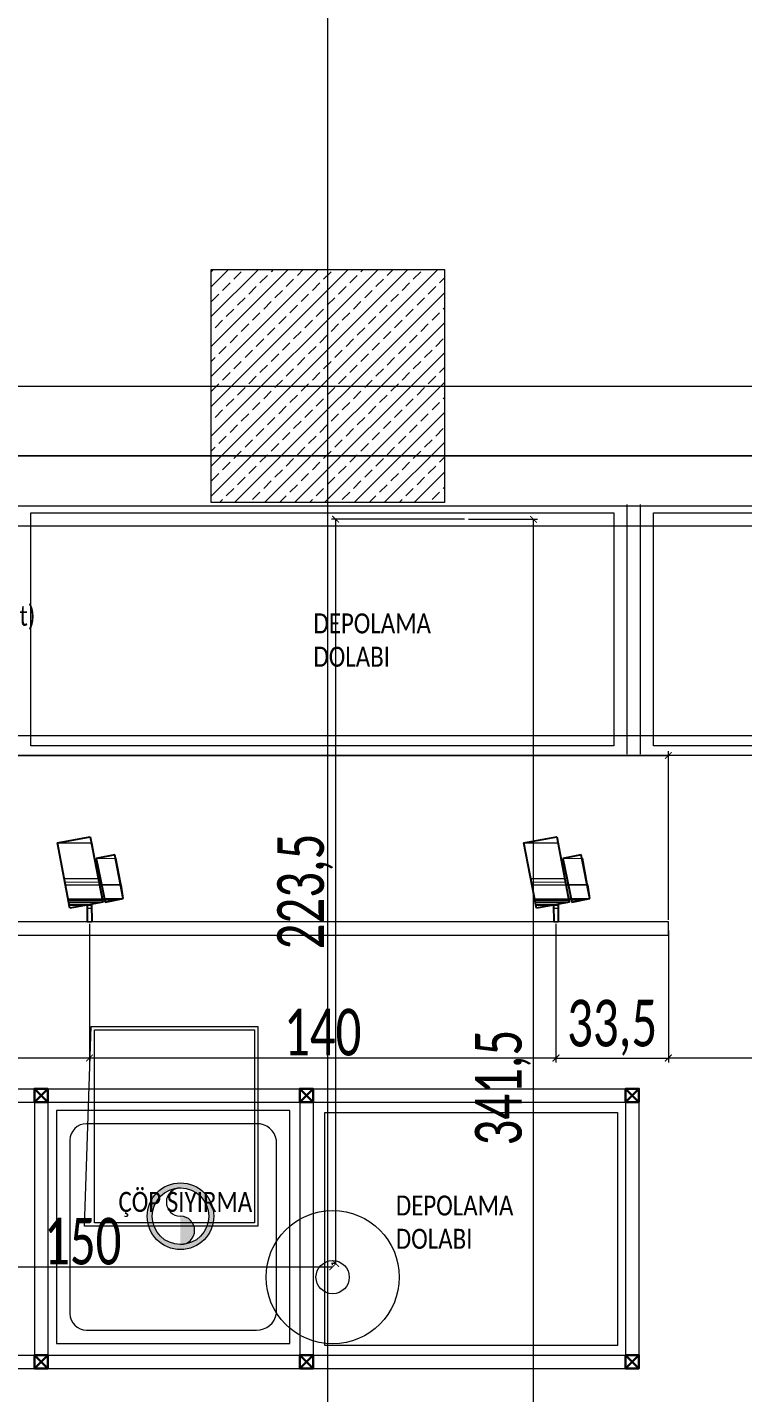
# Model space of a CAD drawing. Header units: millimetres. Extents: x -24 to 530668, y -246875 to -2983.
# Drawn here: x 265832.6 to 266047.3, y -114125 to -113714.9 of the extents above; entities that cross this region are included whole.
import ezdxf
from ezdxf.enums import TextEntityAlignment as Align

# ---------------------------------------------------------------- set-up
doc = ezdxf.new("R2010")
doc.units = ezdxf.units.MM
doc.header["$PDMODE"] = 2
doc.layers.get('0').update_dxf_attribs({"lineweight": 20})
for name, color, linetype, lineweight in [('ahsap', 34, 'Continuous', 25), ('aydınlatma', 40, 'Continuous', 20), ('KP', 167, 'Continuous', 30), ('t_aydınlatma', 40, 'Continuous', 18), ('t_tarama', 253, 'Continuous', 5), ('ölçü', 251, 'Continuous', 5)]:
    doc.layers.add(name, color=color, linetype=linetype, lineweight=lineweight)
doc.styles.add('text2', font='calibri.ttf', dxfattribs={"width": 0.8})
doc.styles.add('txt_tur_1', font='arial.ttf', dxfattribs={"height": 1.5})
doc.styles.add('Ölçü50', font='calibri.ttf', dxfattribs={"width": 0.7})
doc.dimstyles.new('olcu10', dxfattribs={"dimtxt": 14, "dimasz": 2, "dimexe": 1.25, "dimexo": 0.625, "dimgap": 0.5, "dimtad": 1, "dimdec": 1, "dimrnd": 0.5, "dimzin": 9, "dimtxsty": 'Ölçü50', "dimblk": 'ARCHTICK', "dimcen": 2, "dimclrd": 256, "dimclre": 256, "dimclrt": 6, "dimazin": 2, "dimtfac": 1, "dimtdec": 1, "dimtix": 1, "dimtmove": 0, "dimatfit": 3, "dimldrblk": 'ARCHTICK', "dimfxl": 1, "dimlwd": -1, "dimarcsym": 0})

# ---------------------------------------------------------------- blocks, each defined once
blk = doc.blocks.new('küçük ray')
at = {"color": 1, "lineweight": 25, "extrusion": (-4.69335043e-08, -7.70594177e-08, 0.999999999999996)}
for p, q in [((-0.7120432537290072, -4.984823115999461, -4.175462519e-07), (-0.680393116500909, 0.0043162825859326, -3.1600623e-08)), ((-5.846146302168107, -4.044820957002228, -5.860716802e-07), (-9.599799020610131, -23.67630190474301, -2.2750342471e-06)), ((3.969288531181064, -5.921337773092091, -2.700022207e-07), (-5.846146302168107, -4.044820957002228, -5.860716802e-07)), ((0.6468267995719545, -5.295510853145969, -3.777111346e-07), (0.680393116500909, -0.0043162825859326, 3.1600623e-08)), ((0.216250996380495, -25.55282262343827, -1.9589362156e-06), (3.969288531181064, -5.921337773092091, -2.700022207e-07)), ((2.030833149040063, -19.04733220044727, -1.3724622124e-06), (4.725349236587589, -5.926134076253219, -2.348872427e-07)), ((4.569217755609769, -6.681234740513901, -3.004026578e-07), (3.814117091352726, -6.525103259533353, -3.23810777e-07)), ((4.725349236587589, -5.926134076253219, -2.348872427e-07), (10.1611625994924, -7.019391495385207, -6.40112532e-08)), ((10.1611625994924, -7.019391495385207, -6.40112532e-08), (7.61798559236513, -20.14093447706546, -1.194509924e-06)), ((3.63304795601789, -11.21122744500826, -6.934189872e-07), (3.029282469570262, -11.05605600518538, -7.097983964e-07)), ((7.61798559236513, -20.14093447706546, -1.194509924e-06), (2.030833149040063, -19.04733220044727, -1.3724622124e-06)), ((-9.599799020610131, -23.67630190474301, -2.2750342471e-06), (0.216250996380495, -25.55282262343827, -1.9589362156e-06))]:
    blk.add_line(p, q, dxfattribs=at)
at = {"color": 1, "lineweight": 0, "extrusion": (-4.69335043e-08, -7.70594177e-08, 0.999999999999996)}
for p, q in [((-0.7062869094120288, -4.077427232779882, -3.473526881e-07), (-0.680393116500909, 0.0043162825859326, -3.1600623e-08)), ((-0.680393116500909, 0.0043162825859326, -3.1600623e-08), (0.680393116500909, -0.0043162825859326, 3.1600623e-08)), ((-0.7120432537290072, -4.984823115999461, -4.175462519e-07), (-5.846146302168107, -4.044820957002228, -5.860716802e-07)), ((-0.7120432537290072, -4.984823115999461, -4.175462519e-07), (-0.7062869094120288, -4.077427232779882, -3.473526881e-07)), ((-0.7062869094120288, -4.077427232779882, -3.473526881e-07), (0.6544993235897894, -4.086059797951747, -2.84151442e-07)), ((-0.7062869094120288, -4.077427232779882, -3.473526881e-07), (0.6544993235897894, -4.086059797951747, -2.84151442e-07)), ((0.6487429792728108, -4.993455681174964, -3.543450059e-07), (0.6544993235897894, -4.086059797951747, -2.84151442e-07)), ((0.6544993235897894, -4.086059797951747, -2.84151442e-07), (0.680393116500909, -0.0043162825859326, 3.1600623e-08)), ((-7.251051499578807, -10.99083955102833, -1.1872649527e-06), (-6.46909700126298, -6.913892338827277, -8.363979096e-07)), ((-6.46909700126298, -6.913892338827277, -8.363979096e-07), (-6.316456924791508, -6.612178121744362, -8.059840540000001e-07)), ((-6.46909700126298, -6.913892338827277, -8.363979096e-07), (3.811236967890636, -6.979108792984334, -3.589313533e-07)), ((-6.46909700126298, -6.913892338827277, -8.363979096e-07), (3.811236967890636, -6.979108792984334, -3.589313533e-07)), ((-6.316456924791508, -6.612178121744362, -8.059840540000001e-07), (-6.315496883637477, -6.460842943924942, -7.942771953e-07)), ((-6.316456924791508, -6.612178121744362, -8.059840540000001e-07), (3.813157050198696, -6.676438437352772, -3.355176358e-07)), ((-6.316456924791508, -6.612178121744362, -8.059840540000001e-07), (3.813157050198696, -6.676438437352772, -3.355176358e-07)), ((-6.315496883637477, -6.460842943924942, -7.942771953e-07), (-6.160325443819147, -5.857077457483682, -7.404686390000001e-07)), ((-6.315496883637477, -6.460842943924942, -7.942771953e-07), (3.814117091352726, -6.525103259533353, -3.23810777e-07)), ((-6.315496883637477, -6.460842943924942, -7.942771953e-07), (3.814117091352726, -6.525103259533353, -3.23810777e-07)), ((-6.160325443819147, -5.857077457483682, -7.404686390000001e-07), (-6.15648918180932, -5.252351929892028, -6.936887927e-07)), ((-6.160325443819147, -5.857077457483682, -7.404686390000001e-07), (3.969288531181064, -5.921337773092091, -2.700022207e-07)), ((-6.160325443819147, -5.857077457483682, -7.404686390000001e-07), (3.969288531181064, -5.921337773092091, -2.700022207e-07)), ((-6.15648918180932, -5.252351929892028, -6.936887927e-07), (-6.003237824294501, -4.951256799075054, -6.63293954e-07)), ((-6.15648918180932, -5.252351929892028, -6.936887927e-07), (0.6468267995719545, -5.295510853145969, -3.777111346e-07)), ((-6.15648918180932, -5.252351929892028, -6.936887927e-07), (0.6468267995719545, -5.295510853145969, -3.777111346e-07)), ((-6.003237824294501, -4.951256799075054, -6.63293954e-07), (-0.7120432537290072, -4.984823115999461, -4.175462519e-07)), ((-6.003237824294501, -4.951256799075054, -6.63293954e-07), (-0.7120432537290072, -4.984823115999461, -4.175462519e-07)), ((0.6468267995719545, -5.295510853145969, -3.777111346e-07), (-0.7120432537290072, -4.984823115999461, -4.175462519e-07)), ((0.6468267995719545, -5.295510853145969, -3.777111346e-07), (-0.7120432537290072, -4.984823115999461, -4.175462519e-07)), ((-0.7120432537290072, -4.984823115999461, -4.175462519e-07), (0.6487429792728108, -4.993455681174964, -3.543450059e-07)), ((-0.7120432537290072, -4.984823115999461, -4.175462519e-07), (0.6487429792728108, -4.993455681174964, -3.543450059e-07)), ((3.969288531181064, -5.921337773092091, -2.700022207e-07), (0.6468267995719545, -5.295510853145969, -3.777111346e-07)), ((3.029282469570262, -11.05605600518538, -7.097983964e-07), (3.811236967890636, -6.979108792984334, -3.589313533e-07)), ((3.029282469570262, -11.05605600518538, -7.097983964e-07), (3.811236967890636, -6.979108792984334, -3.589313533e-07)), ((3.63400799717192, -11.05989226719612, -6.817121284e-07), (4.415962495493204, -6.982945054995071, -3.308450853e-07)), ((3.63400799717192, -11.05989226719612, -6.817121284e-07), (4.415962495493204, -6.982945054995071, -3.308450853e-07)), ((3.811236967890636, -6.979108792984334, -3.589313533e-07), (3.813157050198696, -6.676438437352772, -3.355176358e-07)), ((3.811236967890636, -6.979108792984334, -3.589313533e-07), (3.813157050198696, -6.676438437352772, -3.355176358e-07)), ((3.811236967890636, -6.979108792984334, -3.589313533e-07), (4.415962495493204, -6.982945054995071, -3.308450853e-07)), ((3.811236967890636, -6.979108792984334, -3.589313533e-07), (4.415962495493204, -6.982945054995071, -3.308450853e-07)), ((3.813157050198696, -6.676438437352772, -3.355176358e-07), (3.814117091352726, -6.525103259533353, -3.23810777e-07)), ((3.813157050198696, -6.676438437352772, -3.355176358e-07), (4.569217755609769, -6.681234740513901, -3.004026578e-07)), ((3.813157050198696, -6.676438437352772, -3.355176358e-07), (4.569217755609769, -6.681234740513901, -3.004026578e-07)), ((3.814117091352726, -6.525103259533353, -3.23810777e-07), (3.969288531181064, -5.921337773092091, -2.700022207e-07)), ((4.569217755609769, -6.681234740513901, -3.004026578e-07), (3.814117091352726, -6.525103259533353, -3.23810777e-07)), ((4.415962495493204, -6.982945054995071, -3.308450853e-07), (4.569217755609769, -6.681234740513901, -3.004026578e-07)), ((4.415962495493204, -6.982945054995071, -3.308450853e-07), (4.569217755609769, -6.681234740513901, -3.004026578e-07)), ((4.415962495493204, -6.982945054995071, -3.308450853e-07), (10.1611625994924, -7.019391495385207, -6.40112532e-08)), ((4.415962495493204, -6.982945054995071, -3.308450853e-07), (10.1611625994924, -7.019391495385207, -6.40112532e-08)), ((4.569217755609769, -6.681234740513901, -3.004026578e-07), (4.570177796763798, -6.529899562698118, -2.88695799e-07)), ((4.569217755609769, -6.681234740513901, -3.004026578e-07), (8.802296448798643, -6.708088574581777, -1.037987817e-07)), ((4.569217755609769, -6.681234740513901, -3.004026578e-07), (8.802296448798643, -6.708088574581777, -1.037987817e-07)), ((4.570177796763798, -6.529899562698118, -2.88695799e-07), (8.0471957845416, -6.551957093601231, -1.272069009e-07)), ((4.570177796763798, -6.529899562698118, -2.88695799e-07), (8.0471957845416, -6.551957093601231, -1.272069009e-07)), ((8.0471957845416, -6.551957093601231, -1.272069009e-07), (4.725349236587589, -5.926134076253219, -2.348872427e-07)), ((8.802296448798643, -6.708088574581777, -1.037987817e-07), (8.0471957845416, -6.551957093601231, -1.272069009e-07)), ((10.1611625994924, -7.019391495385207, -6.40112532e-08), (8.802296448798643, -6.708088574581777, -1.037987817e-07)), ((9.530543278989622, -11.09729874874028, -4.078495862e-07), (10.1611625994924, -7.019391495385207, -6.40112532e-08)), ((-7.566190682389332, -12.95443122932192, -1.3533687703e-06), (-7.408143021715202, -11.89727539310479, -1.2644872265e-06)), ((-7.408143021715202, -11.89727539310479, -1.2644872265e-06), (-7.252011540732838, -11.14217472884411, -1.1989718115e-06)), ((-7.408143021715202, -11.89727539310479, -1.2644872265e-06), (2.87280613109533, -11.96249574986723, -7.869920982e-07)), ((-7.408143021715202, -11.89727539310479, -1.2644872265e-06), (2.87280613109533, -11.96249574986723, -7.869920982e-07)), ((-7.252011540732838, -11.14217472884411, -1.1989718115e-06), (-7.251051499578807, -10.99083955102833, -1.1872649527e-06)), ((-7.252011540732838, -11.14217472884411, -1.1989718115e-06), (2.877602434259188, -11.20643504445252, -7.285053932e-07)), ((-7.252011540732838, -11.14217472884411, -1.1989718115e-06), (2.877602434259188, -11.20643504445252, -7.285053932e-07)), ((-7.251051499578807, -10.99083955102833, -1.1872649527e-06), (3.029282469570262, -11.05605600518538, -7.097983964e-07)), ((-7.251051499578807, -10.99083955102833, -1.1872649527e-06), (3.029282469570262, -11.05605600518538, -7.097983964e-07)), ((2.030833149040063, -19.04733220044727, -1.3724622124e-06), (3.63304795601789, -11.21122744500826, -6.934189872e-07)), ((2.563423292602692, -13.01869154493033, -8.829023520000001e-07), (2.87280613109533, -11.96249574986723, -7.869920982e-07)), ((2.87280613109533, -11.96249574986723, -7.869920982e-07), (2.877602434259188, -11.20643504445252, -7.285053932e-07)), ((2.877602434259188, -11.20643504445252, -7.285053932e-07), (3.029282469570262, -11.05605600518538, -7.097983964e-07)), ((3.63304795601789, -11.21122744500826, -6.934189872e-07), (3.029282469570262, -11.05605600518538, -7.097983964e-07)), ((3.029282469570262, -11.05605600518538, -7.097983964e-07), (3.63400799717192, -11.05989226719612, -6.817121284e-07)), ((3.029282469570262, -11.05605600518538, -7.097983964e-07), (3.63400799717192, -11.05989226719612, -6.817121284e-07)), ((3.63304795601789, -11.21122744500826, -6.934189872e-07), (3.63400799717192, -11.05989226719612, -6.817121284e-07)), ((3.63304795601789, -11.21122744500826, -6.934189872e-07), (9.378248060017084, -11.2476738853984, -4.26585155e-07)), ((3.63304795601789, -11.21122744500826, -6.934189872e-07), (9.378248060017084, -11.2476738853984, -4.26585155e-07)), ((3.63400799717192, -11.05989226719612, -6.817121284e-07), (9.530543278989622, -11.09729874874028, -4.078495862e-07)), ((3.63400799717192, -11.05989226719612, -6.817121284e-07), (9.530543278989622, -11.09729874874028, -4.078495862e-07)), ((7.926753247201757, -19.08473477938605, -1.0986282422e-06), (9.378248060017084, -11.2476738853984, -4.26585155e-07)), ((9.378248060017084, -11.2476738853984, -4.26585155e-07), (9.530543278989622, -11.09729874874028, -4.078495862e-07)), ((-9.599799020610131, -23.67630190474301, -2.2750342471e-06), (-7.566190682389332, -12.95443122932192, -1.3533687703e-06)), ((-7.566190682389332, -12.95443122932192, -1.3533687703e-06), (2.563423292602692, -13.01869154493033, -8.829023520000001e-07)), ((-7.566190682389332, -12.95443122932192, -1.3533687703e-06), (2.563423292602692, -13.01869154493033, -8.829023520000001e-07)), ((0.681150132199491, -23.74152226150545, -1.7975391188e-06), (2.563423292602692, -13.01869154493033, -8.829023520000001e-07)), ((7.61798559236513, -20.14093447706546, -1.194509924e-06), (2.030833149040063, -19.04733220044727, -1.3724622124e-06)), ((2.030833149040063, -19.04733220044727, -1.3724622124e-06), (7.926753247201757, -19.08473477938605, -1.0986282422e-06)), ((2.030833149040063, -19.04733220044727, -1.3724622124e-06), (7.926753247201757, -19.08473477938605, -1.0986282422e-06)), ((0.216250996380495, -25.55282262343827, -1.9589362156e-06), (-9.599799020610131, -23.67630190474301, -2.2750342471e-06)), ((-9.599799020610131, -23.67630190474301, -2.2750342471e-06), (0.681150132199491, -23.74152226150545, -1.7975391188e-06)), ((-9.599799020610131, -23.67630190474301, -2.2750342471e-06), (0.681150132199491, -23.74152226150545, -1.7975391188e-06))]:
    blk.add_line(p, q, dxfattribs=at)
at = {"color": 1, "lineweight": 0}
for points in [[(-0.680393116500909, 0.0043162825859326, -3.1600623e-08), (-0.680393116500909, 0.0043162825859326, -3.1600623e-08), (0.680393116500909, -0.0043162825859326, 3.1600623e-08), (0.680393116500909, -0.0043162825859326, 3.1600623e-08), (0.680393116500909, -0.0043162825859326, 3.1600623e-08), (-0.680393116500909, 0.0043162825859326, -3.1600623e-08), (-0.680393116500909, 0.0043162825859326, -3.1600623e-08)], [(-6.160325443819147, -5.857077457483682, -7.404686390000001e-07), (-6.160325443819147, -5.857077457483682, -7.404686390000001e-07), (3.969288531181064, -5.921337773092091, -2.700022207e-07), (3.969288531181064, -5.921337773092091, -2.700022207e-07), (3.969288531181064, -5.921337773092091, -2.700022207e-07), (-6.160325443819147, -5.857077457483682, -7.404686390000001e-07), (-6.160325443819147, -5.857077457483682, -7.404686390000001e-07)], [(-6.160325443819147, -5.857077457483682, -7.404686390000001e-07), (-6.160325443819147, -5.857077457483682, -7.404686390000001e-07), (3.969288531181064, -5.921337773092091, -2.700022207e-07), (3.969288531181064, -5.921337773092091, -2.700022207e-07), (3.969288531181064, -5.921337773092091, -2.700022207e-07), (-6.160325443819147, -5.857077457483682, -7.404686390000001e-07), (-6.160325443819147, -5.857077457483682, -7.404686390000001e-07)]]:
    blk.add_open_spline(points, degree=3, knots=[0, 0, 0, 0, 1, 1, 1, 2, 2, 2, 2], dxfattribs=at)
blk = doc.blocks.new('DGHH')
at = {"layer": 'aydınlatma'}
for radius in [20, 5]:
    blk.add_circle((254314.9510036771, -103870.9176972869, 2092.610168457031), radius, dxfattribs=at)
blk = doc.blocks.new('_ArchTick')
at = {"color": 0, "linetype": 'ByBlock', "const_width": 0.15}
blk.add_lwpolyline([(-0.5, -0.5), (0.5, 0.5)], dxfattribs=at)
blk = doc.blocks.new('*D789')
at = {"layer": 'DEFPOINTS', "color": 0, "transparency": 16777216}
for p in [(260199.5670768248, -113572.8644650957), (260339.5670768248, -113572.8644650957), (260339.5670768248, -113613.7580667867)]:
    blk.add_point(p, dxfattribs=at)
at = {"layer": 'ölçü', "lineweight": -2, "transparency": 16777216}
for p, q in [((260199.5670768248, -113573.4894650957), (260199.5670768248, -113615.0080667867)), ((260339.5670768248, -113573.4894650957), (260339.5670768248, -113615.0080667867))]:
    blk.add_line(p, q, dxfattribs=at)
at = {"layer": 'ölçü', "transparency": 16777216}
blk.add_line((260199.5670768248, -113613.7580667867), (260339.5670768248, -113613.7580667867), dxfattribs=at)
at = {"layer": 'ölçü', "transparency": 16777216, "xscale": 2, "yscale": 2, "zscale": 2, "rotation": 180}
blk.add_blockref('_ArchTick', (260199.5670768248, -113613.7580667867), dxfattribs=at)
at = {"layer": 'ölçü', "transparency": 16777216, "xscale": 2, "yscale": 2, "zscale": 2}
blk.add_blockref('_ArchTick', (260339.5670768248, -113613.7580667867), dxfattribs=at)
at = {"layer": 'ölçü', "color": 6, "transparency": 16777216, "insert": (260269.5670768248, -113606.0857590944), "char_height": 14, "attachment_point": 5, "style": 'Ölçü50'}
blk.add_mtext('140', dxfattribs=at)
blk = doc.blocks.new('*D790')
at = {"layer": 'DEFPOINTS', "color": 0, "transparency": 16777216}
for p in [(260339.5670768248, -113572.8644650957), (260479.5670768248, -113572.8644650957), (260479.5670768248, -113613.7580667867)]:
    blk.add_point(p, dxfattribs=at)
at = {"layer": 'ölçü', "lineweight": -2, "transparency": 16777216}
for p, q in [((260339.5670768248, -113573.4894650957), (260339.5670768248, -113615.0080667867)), ((260479.5670768248, -113573.4894650957), (260479.5670768248, -113615.0080667867))]:
    blk.add_line(p, q, dxfattribs=at)
at = {"layer": 'ölçü', "transparency": 16777216}
blk.add_line((260339.5670768248, -113613.7580667867), (260479.5670768248, -113613.7580667867), dxfattribs=at)
at = {"layer": 'ölçü', "transparency": 16777216, "xscale": 2, "yscale": 2, "zscale": 2, "rotation": 180}
blk.add_blockref('_ArchTick', (260339.5670768248, -113613.7580667867), dxfattribs=at)
at = {"layer": 'ölçü', "transparency": 16777216, "xscale": 2, "yscale": 2, "zscale": 2}
blk.add_blockref('_ArchTick', (260479.5670768248, -113613.7580667867), dxfattribs=at)
at = {"layer": 'ölçü', "color": 6, "transparency": 16777216, "insert": (260409.5670768248, -113606.0857590944), "char_height": 14, "attachment_point": 5, "style": 'Ölçü50'}
blk.add_mtext('140', dxfattribs=at)
blk = doc.blocks.new('*D791')
at = {"layer": 'DEFPOINTS', "color": 0, "transparency": 16777216}
for p in [(260676.6103186854, -113560.2208162437), (260513.3051845052, -113576.8976962681), (260676.6103186854, -113613.7580667867)]:
    blk.add_point(p, dxfattribs=at)
at = {"layer": 'ölçü', "lineweight": -2, "transparency": 16777216}
for p, q in [((260676.6103186854, -113560.8458162437), (260676.6103186854, -113615.0080667867)), ((260513.3051845052, -113577.5226962681), (260513.3051845052, -113615.0080667867))]:
    blk.add_line(p, q, dxfattribs=at)
at = {"layer": 'ölçü', "transparency": 16777216}
blk.add_line((260513.3051845052, -113613.7580667867), (260676.6103186854, -113613.7580667867), dxfattribs=at)
at = {"layer": 'ölçü', "transparency": 16777216, "xscale": 2, "yscale": 2, "zscale": 2, "rotation": 180}
blk.add_blockref('_ArchTick', (260513.3051845052, -113613.7580667867), dxfattribs=at)
at = {"layer": 'ölçü', "transparency": 16777216, "xscale": 2, "yscale": 2, "zscale": 2}
blk.add_blockref('_ArchTick', (260676.6103186854, -113613.7580667867), dxfattribs=at)
at = {"layer": 'ölçü', "color": 6, "transparency": 16777216, "insert": (260594.9577515953, -113604.6265283252), "char_height": 14, "attachment_point": 5, "style": 'Ölçü50'}
blk.add_mtext('163,5', dxfattribs=at)
blk = doc.blocks.new('*D797')
at = {"layer": 'DEFPOINTS', "color": 0, "transparency": 16777216}
for p in [(260262.5541716185, -113676.6080036351, -1.007926130114356e-06), (260412.5541716185, -113676.5427462263), (260412.5541716185, -113676.6080036351, -1.007926130114356e-06)]:
    blk.add_point(p, dxfattribs=at)
at = {"layer": 'ölçü', "lineweight": -2, "transparency": 16777216}
for p, q in [((260262.5541716185, -113675.9830036351), (260262.5541716185, -113675.2927462263)), ((260412.5541716185, -113675.9830036351), (260412.5541716185, -113675.2927462263))]:
    blk.add_line(p, q, dxfattribs=at)
at = {"layer": 'ölçü', "transparency": 16777216}
blk.add_line((260262.5541716185, -113676.5427462263), (260412.5541716185, -113676.5427462263), dxfattribs=at)
at = {"layer": 'ölçü', "transparency": 16777216, "xscale": 2, "yscale": 2, "zscale": 2, "rotation": 180}
blk.add_blockref('_ArchTick', (260262.5541716185, -113676.5427462263), dxfattribs=at)
at = {"layer": 'ölçü', "transparency": 16777216, "xscale": 2, "yscale": 2, "zscale": 2}
blk.add_blockref('_ArchTick', (260412.5541716185, -113676.5427462263), dxfattribs=at)
at = {"layer": 'ölçü', "color": 6, "transparency": 16777216, "insert": (260337.5541716185, -113668.870438534), "char_height": 14, "attachment_point": 5, "style": 'Ölçü50'}
blk.add_mtext('150', dxfattribs=at)
blk = doc.blocks.new('*D860')
at = {"layer": 'DEFPOINTS', "color": 0, "transparency": 16777216}
for p in [(260452.7024391841, -113451.9829629629, 1.662071273580726e-05), (260472.8009194892, -113451.9829629629), (260464.6952994897, -113793.3840280594)]:
    blk.add_point(p, dxfattribs=at)
at = {"layer": 'ölçü', "lineweight": -2, "transparency": 16777216}
for p, q in [((260453.3274391841, -113451.9829629629), (260474.0509194892, -113451.9829629629)), ((260465.3202994897, -113793.3840280594), (260474.0509194892, -113793.3840280594))]:
    blk.add_line(p, q, dxfattribs=at)
at = {"layer": 'ölçü', "transparency": 16777216}
blk.add_line((260472.8009194892, -113793.3840280594), (260472.8009194892, -113451.9829629629), dxfattribs=at)
at = {"layer": 'ölçü', "transparency": 16777216, "xscale": 2, "yscale": 2, "zscale": 2}
for p, rotation in [((260472.8009194892, -113451.9829629629), 90), ((260472.8009194892, -113793.3840280594), 270)]:
    blk.add_blockref('_ArchTick', p, dxfattribs=dict(at, rotation=rotation))
at = {"layer": 'ölçü', "color": 6, "transparency": 16777216, "insert": (260463.6693810277, -113622.6834955111), "char_height": 14, "attachment_point": 5, "rotation": 90, "style": 'Ölçü50'}
blk.add_mtext('341,5', dxfattribs=at)
blk = doc.blocks.new('*D862')
at = {"layer": 'DEFPOINTS', "color": 0, "transparency": 16777216}
for p in [(260413.4606073864, -113451.9829629629), (260452.7024391841, -113451.9829629629, 1.662071273580726e-05), (260414.2288162913, -113675.5427462263)]:
    blk.add_point(p, dxfattribs=at)
at = {"layer": 'ölçü', "lineweight": -2, "transparency": 16777216}
for p, q in [((260452.0774391841, -113451.9829629629), (260412.2106073864, -113451.9829629629)), ((260413.6038162913, -113675.5427462263), (260412.2106073864, -113675.5427462263))]:
    blk.add_line(p, q, dxfattribs=at)
at = {"layer": 'ölçü', "transparency": 16777216}
blk.add_line((260413.4606073864, -113675.5427462263), (260413.4606073864, -113451.9829629629), dxfattribs=at)
at = {"layer": 'ölçü', "transparency": 16777216, "xscale": 2, "yscale": 2, "zscale": 2}
for p, rotation in [((260413.4606073864, -113451.9829629629), 90), ((260413.4606073864, -113675.5427462263), 270)]:
    blk.add_blockref('_ArchTick', p, dxfattribs=dict(at, rotation=rotation))
at = {"layer": 'ölçü', "color": 6, "transparency": 16777216, "insert": (260404.3290689249, -113563.7628545946), "char_height": 14, "attachment_point": 5, "rotation": 90, "style": 'Ölçü50'}
blk.add_mtext('223,5', dxfattribs=at)
blk = doc.blocks.new('*D896')
at = {"layer": 'DEFPOINTS', "color": 0, "transparency": 16777216}
for p in [(260479.5670768248, -113572.8644650957), (260513.3051845052, -113574.8976962681), (260513.3051845052, -113613.8335489637)]:
    blk.add_point(p, dxfattribs=at)
at = {"layer": 'ölçü', "lineweight": -2, "transparency": 16777216}
for p, q in [((260479.5670768248, -113573.4894650957), (260479.5670768248, -113615.0835489637)), ((260513.3051845052, -113575.5226962681), (260513.3051845052, -113615.0835489637))]:
    blk.add_line(p, q, dxfattribs=at)
at = {"layer": 'ölçü', "transparency": 16777216}
blk.add_line((260479.5670768248, -113613.8335489637), (260513.3051845052, -113613.8335489637), dxfattribs=at)
at = {"layer": 'ölçü', "transparency": 16777216, "xscale": 2, "yscale": 2, "zscale": 2, "rotation": 180}
blk.add_blockref('_ArchTick', (260479.5670768248, -113613.8335489637), dxfattribs=at)
at = {"layer": 'ölçü', "transparency": 16777216, "xscale": 2, "yscale": 2, "zscale": 2}
blk.add_blockref('_ArchTick', (260513.3051845052, -113613.8335489637), dxfattribs=at)
at = {"layer": 'ölçü', "color": 6, "transparency": 16777216, "insert": (260496.436130665, -113604.7020105022), "char_height": 14, "attachment_point": 5, "style": 'Ölçü50'}
blk.add_mtext('33,5', dxfattribs=at)
blk = doc.blocks.new('*D901')
at = {"layer": 'DEFPOINTS', "color": 0, "transparency": 16777216}
for p in [(260513.3051845052, -113522.9017148439), (259446.1656354344, -113572.9020125506), (260513.3051845052, -113572.8976962681)]:
    blk.add_point(p, dxfattribs=at)
at = {"layer": 'ölçü', "lineweight": -2, "transparency": 16777216}
for p, q in [((259446.1656354344, -113572.2770125506), (259446.1656354344, -113521.6517148439)), ((260513.3051845052, -113572.2726962681), (260513.3051845052, -113521.6517148439))]:
    blk.add_line(p, q, dxfattribs=at)
at = {"layer": 'ölçü', "transparency": 16777216}
blk.add_line((259446.1656354344, -113522.9017148439), (260513.3051845052, -113522.9017148439), dxfattribs=at)
at = {"layer": 'ölçü', "transparency": 16777216, "xscale": 2, "yscale": 2, "zscale": 2, "rotation": 180}
blk.add_blockref('_ArchTick', (259446.1656354344, -113522.9017148439), dxfattribs=at)
at = {"layer": 'ölçü', "transparency": 16777216, "xscale": 2, "yscale": 2, "zscale": 2}
blk.add_blockref('_ArchTick', (260513.3051845052, -113522.9017148439), dxfattribs=at)
at = {"layer": 'ölçü', "color": 6, "transparency": 16777216, "insert": (259979.7354099698, -113515.2294071515), "char_height": 14, "attachment_point": 5, "style": 'Ölçü50'}
blk.add_mtext('1067', dxfattribs=at)
blk = doc.blocks.new('fdg')
at = {"layer": 'KP'}
blk.add_lwpolyline([(249315.4984521661, -96505.9999370499), (249319.4984521661, -96505.9999370499), (249319.4984521661, -96509.9999370499), (249315.4984521661, -96509.9999370499), (249315.4984521661, -96505.9999370499), (249319.4984521661, -96509.9999370499), (249319.4984521661, -96505.9999370499), (249315.4984521661, -96509.9999370499)], dxfattribs=at)
blk = doc.blocks.new('aydınlatma sd')
at = {"layer": 't_tarama'}
h = blk.add_hatch(dxfattribs=at)
h.set_pattern_fill('ANSI33', color=256, angle=90, style=0)
h.set_pattern_definition([(135, (232091.1101389379, -128561.9667145805), (-4.490128060534577, -4.490128060534577), []), (135, (232091.1101389379, -128557.4765845805), (-4.490128060534577, -4.490128060534577), [3.175, -1.5875])])
edge = h.paths.add_edge_path()
edge.add_arc((260410.8668821097, -114231.9659732294), 30, 0, 360)
edge = h.paths.add_edge_path()
edge.add_arc((259586.1101389378, -114231.9659732294), 30, 0, 360)
h.paths.add_polyline_path([(259138.6101389377, -113376.9667145807), (259208.6101389377, -113376.9667145807), (259208.6101389377, -113446.9667145807), (259138.6101389377, -113446.9667145807)])
h = blk.add_hatch(dxfattribs=at)
h.set_pattern_fill('ANSI33', color=256, angle=90, style=0)
h.set_pattern_definition([(225, (242699.651742211, -86781.26715060994), (4.490128060534576, -4.490128060534578), []), (225, (242695.161612211, -86781.26715060994), (4.490128060534576, -4.490128060534578), [3.175, -1.5875])])
h.paths.add_polyline_path([(260446.1101389378, -113446.9667145808), (260446.1101389378, -113376.9667145808), (260376.1101389378, -113376.9667145808), (260376.1101389378, -113446.9667145808)])
at = {"layer": 't_tarama', "extrusion": (-1.733410113292138e-08, -6.735343864008143e-11, 1)}
h = blk.add_hatch(color=256, dxfattribs=at)
edge = h.paths.add_edge_path(flags=17)
edge.add_arc((260366.8894550118, -113661.3038190329), 8.500000000000004, 0, 360)
edge = h.paths.add_edge_path()
edge.add_arc((260366.8894550118, -113661.3038190329), 10, 0, 360)
edge = h.paths.add_edge_path(flags=16)
edge.add_arc((260366.8894550118, -113665.5538190329), 4.250000000000002, 270, 450)
at = {"layer": 't_aydınlatma'}
blk.add_lwpolyline([(259446.1656354344, -113576.9020125506), (260513.3051845052, -113576.8976962681), (260513.3051845052, -113572.8976962681), (259446.1656354344, -113572.9020125506), (259446.1656354344, -113576.9020125506)], dxfattribs=at)
at = {"layer": 't_tarama'}
for p, q in [((260411.1101389411, -116061.9667145559, -17966.19200973511), (260411.1101389411, -112799.7031275382, -17966.19200973511)), ((258733.0998359844, -113411.9667145559, -17966.19200973511), (262000.8934458246, -113411.9667145559, -17966.19200973511)), ((259138.6103186854, -113432.9017148439), (261218.6103186854, -113432.9017148439)), ((261218.6103186854, -113432.9017148439), (259208.6101389377, -113432.9017148439)), ((259138.6103186854, -113447.9017148439), (261208.6103186413, -113447.9017148439)), ((259438.6103186865, -113707.0081015137), (260504.4855971726, -113707.0081015137))]:
    blk.add_line(p, q, dxfattribs=at)
for points in [[(260376.1101389378, -113376.9667145808), (260446.1101389378, -113376.9667145808), (260446.1101389378, -113446.9667145808), (260376.1101389378, -113446.9667145808)], [(259438.6103186854, -113516.9017148438), (260676.6103186853, -113516.9017148439), (260676.6103186853, -113522.9017148439), (259438.6103186854, -113522.9017148438)]]:
    blk.add_lwpolyline(points, close=True, dxfattribs=at)
for points in [[(260500.9854770959, -113522.5375135498), (260500.9854770959, -113447.5375135499)], [(260504.9854770959, -113522.5375135498), (260504.9854770959, -113447.5375135499)], [(259438.6103186851, -113453.9017148443), (260676.6103186853, -113453.9017148444)], [(259442.6103186854, -113623.0081015137), (260504.4855971726, -113623.0081015137)], [(260323.0665669262, -113623.0081015137), (260323.0665669262, -113707.0081015137)], [(260327.0665669262, -113623.0081015137), (260327.0665669262, -113707.0081015137)], [(260402.6870792717, -113623.0081015137), (260402.6870792717, -113707.0081015137)], [(260406.6870792717, -113623.0081015137), (260406.6870792717, -113707.0081015137)], [(260500.4855971726, -113623.0081015137), (260500.4855971726, -113707.0081015137)], [(260504.4855971726, -113623.0081015137), (260504.4855971726, -113707.0081015137)], [(259442.6103186854, -113627.0081015137), (260504.4855971726, -113627.0081015137)], [(259442.6103186854, -113703.0081015163), (260504.4855971726, -113703.008101514)]]:
    blk.add_lwpolyline(points, dxfattribs=at)
at = {"layer": 't_tarama', "elevation": 1.662071273580726e-05}
for points in [[(260321.9816021821, -113450.0375286007), (260496.9854770959, -113450.0375286008), (260496.9854770959, -113520.0374984989), (260321.9816021821, -113520.0374984988)], [(260508.8814375305, -113450.0375286007), (260669.0873425772, -113450.0375286008), (260669.0873425772, -113520.0374984989), (260508.8814375305, -113520.0374984988)], [(260410.2504410201, -113630.1061920347), (260498.0134826537, -113630.1061920347), (260498.0134826537, -113700.1061619327), (260410.2504410201, -113700.1061619327)]]:
    blk.add_lwpolyline(points, close=True, dxfattribs=at)
at = {"layer": 't_tarama', "extrusion": (-1.733410113292138e-08, -6.735343864008131e-11, 1)}
for points, elevation in [([(260338.1277016787, -113664.3037866576), (260340.1277016787, -113604.3037866576), (260390.1277016787, -113604.3037866576), (260390.1277016787, -113664.3037866576)], -0.00451867239643676), ([(260341.1277016787, -113663.3037866576), (260341.1277016787, -113605.3037866576), (260389.1277016787, -113605.3037866576), (260389.1277016787, -113663.3037866576)], -0.004518672396436761), ([(260329.67576707, -113699.5035436857), (260399.67576707, -113699.5035436857), (260399.67576707, -113629.5035436857), (260329.67576707, -113629.5035436857)], -0.004505538505115658)]:
    blk.add_lwpolyline(points, close=True, dxfattribs=dict(at, elevation=elevation))
at = {"layer": 't_tarama', "extrusion": (-1.733410113292138e-08, -6.735343864008131e-11, 1), "elevation": -0.004505538505115658}
blk.add_lwpolyline([(260338.67576707, -113695.5035436857), (260389.67576707, -113695.5035436857, 0.3750113389037745), (260395.67576707, -113690.5035436857), (260395.67576707, -113638.5035436857, 0.3750113389037745), (260389.67576707, -113633.5035436857), (260338.67576707, -113633.5035436857, 0.4142135623730951), (260333.67576707, -113638.5035436857), (260333.67576707, -113690.5035436857, 0.4142135623730951)], format="xyb", close=True, dxfattribs=at)
at = {"layer": 't_tarama', "extrusion": (-1.733410113292138e-08, -6.735343864008131e-11, 1)}
for radius in [10, 8.5]:
    blk.add_circle((260366.8894550118, -113661.3038190329, -0.004505538505115661), radius, dxfattribs=at)
for centre, start, end in [((260366.8894550118, -113657.0538190329, -0.004505538505115661), 90, 270), ((260366.8894550118, -113665.5538190329, -0.00450553850511566), 270, 90)]:
    blk.add_arc(centre, 4.25, start, end, dxfattribs=at)
at = {"layer": 'ahsap'}
blk.add_blockref('DGHH', (6097.603167941357, -9808.690306348246, -2092.610169464957), dxfattribs=at)
at = {"layer": 'aydınlatma', "extrusion": (0, 0, -1), "zscale": -1, "rotation": 180}
for p in [(-260339.5670768248, -113572.8644650957), (-260479.5670768248, -113572.8644650957)]:
    blk.add_blockref('küçük ray', p, dxfattribs=at)
at = {"layer": 't_tarama'}
for p in [(11007.56811476016, -17117.00816446375), (11087.18862710561, -17117.00816446372), (11184.9871450066, -17117.00816446372), (11007.56811476022, -17197.00816446378), (11087.18862710561, -17197.00816446426), (11184.9871450066, -17197.00816446426)]:
    blk.add_blockref('fdg', p, dxfattribs=at)
at = {"layer": 't_tarama', "char_height": 6, "attachment_point": 1, "style": 'text2'}
for s, insert in [('BULASIK MAKİNASI{\\C3;(mevcut)\\P}+\\PÇÖP TEZGAHI', (260237.9009993584, -113477.9657638679, 6.222226655416649e-05)), ('DEPOLAMA\\PDOLABI', (260406.7828328499, -113480.2511228321)), ('ÇÖP SIYIRMA', (260348.2786957648, -113653.9992965062, 2.431912466006102e-06)), ('DEPOLAMA\\PDOLABI', (260431.5242175061, -113655.0856171552, 2.431912466006102e-06))]:
    blk.add_mtext_dynamic_manual_height_columns(s, width=527.0079382135591, gutter_width=12.5, heights=[0], dxfattribs=dict(at, insert=insert))
at = {"layer": 't_tarama', "style": 'txt_tur_1'}
for tag, p in [('19S', (258692.4816080815, -113427.3839171168, -17966.19200973511)), ('20T', (258679.1001180713, -114252.3839171167, -17966.19200973511)), ('21U', (258679.1001180713, -115238.3839171168, -17966.19200973511)), ('22V', (258679.1001180713, -116077.3839171167, -17966.19200973511))]:
    blk.add_attdef(tag, text='', height=30.00000000000001, dxfattribs=at).set_placement(p, align=Align.CENTER)
at = {"layer": 'ölçü'}
for base, p1, picture, middle in [((260413.4606073864, -113451.9829629629), (260414.2288162913, -113675.5427462263), '*D862', (260404.3290689249, -113563.7628545946)), ((260472.8009194892, -113451.9829629629), (260464.6952994897, -113793.3840280594), '*D860', (260463.6693810277, -113622.6834955111))]:
    dim = blk.add_linear_dim(base=base, p1=p1, p2=(260452.7024391841, -113451.9829629629, 1.662071273580726e-05), angle=90, dimstyle='olcu10', dxfattribs=at)
    dim.commit()
    dim.dimension.update_dxf_attribs({"geometry": picture, "text_midpoint": middle})
for base, p1, p2, picture, middle in [((260513.3051845052, -113522.9017148439), (259446.1656354344, -113572.9020125506), (260513.3051845052, -113572.8976962681), '*D901', (259979.7354099698, -113515.2294071515)), ((260513.3051845052, -113613.8335489637), (260479.5670768248, -113572.8644650957), (260513.3051845052, -113574.8976962681), '*D896', (260496.436130665, -113604.7020105022))]:
    dim = blk.add_linear_dim(base=base, p1=p1, p2=p2, dimstyle='olcu10', dxfattribs=at)
    dim.commit()
    dim.dimension.update_dxf_attribs({"geometry": picture, "text_midpoint": middle})
for base, p1, p2, picture, middle in [((260676.6103186854, -113613.7580667867), (260513.3051845052, -113576.8976962681), (260676.6103186854, -113560.2208162437), '*D791', (260594.9577515953, -113604.6265283252)), ((260339.5670768248, -113613.7580667867), (260199.5670768248, -113572.8644650957), (260339.5670768248, -113572.8644650957), '*D789', (260269.5670768248, -113606.0857590944)), ((260479.5670768248, -113613.7580667867), (260339.5670768248, -113572.8644650957), (260479.5670768248, -113572.8644650957), '*D790', (260409.5670768248, -113606.0857590944)), ((260412.5541716185, -113676.5427462263), (260262.5541716185, -113676.6080036351, -1.007926130114356e-06), (260412.5541716185, -113676.6080036351, -1.007926130114356e-06), '*D797', (260337.5541716185, -113668.870438534))]:
    dim = blk.add_linear_dim(base=base, p1=p1, p2=p2, dimstyle='olcu10', override={"dimtmove": 1}, dxfattribs=at)
    dim.commit()
    dim.dimension.update_dxf_attribs({"geometry": picture, "text_midpoint": middle})

msp = doc.modelspace()

# ---------------------------------------------------------------- block references
at = {"layer": 'ölçü'}
msp.add_blockref('aydınlatma sd', (5511.651635221206, -410.6534896440862), dxfattribs=at)

doc.saveas('drawing.dxf')
